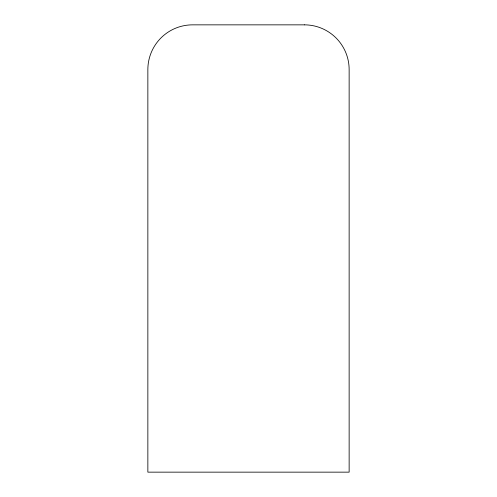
<?xml version="1.0" encoding="UTF-8"?>
<svg xmlns="http://www.w3.org/2000/svg" width="497" height="497" viewBox="0 0 497 497"><rect width="100%" height="100%" fill="white"/><g stroke="black" fill="none" stroke-linecap="round" stroke-linejoin="round"><path stroke-width="0.75" d="M304.412 24.85L192.587 24.85A44.73 44.73 0 0 0 147.857 69.58L147.857 472.15L349.142 472.15L349.142 69.58A44.73 44.73 0 0 0 304.412 24.85"/></g></svg>
